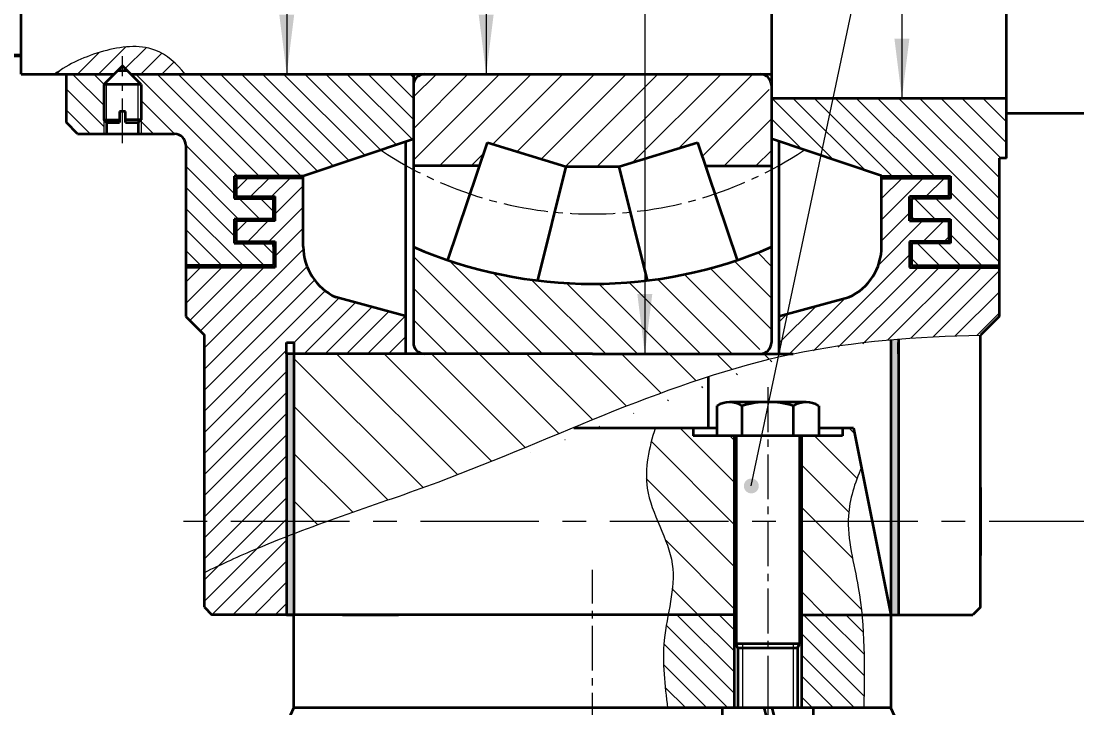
# Model space of a CAD drawing. Header units: millimetres. Extents: x -2378 to 2378, y -1682 to 1682.
# Drawn here: x -698.9 to -415.9, y 684.8 to 869.1 of the extents above; entities that cross this region are included whole.
import ezdxf

# ---------------------------------------------------------------- set-up
doc = ezdxf.new("R2010")
doc.units = ezdxf.units.MM
doc.linetypes.add('CENTER', pattern=[50.799999713897705, 31.75, -6.349999904632568, 6.349999904632568, -6.349999904632568])
doc.linetypes.add('点画线', pattern=[18, 12, -2, 2, -2])
doc.layers.get('0').update_dxf_attribs({"lineweight": 35})
for name, color, linetype, lineweight in [('中心线', 1, 'CENTER', 15), ('中心线层', 1, '点画线', 18), ('剖面线层', 4, 'Continuous', 18), ('尺寸线层', 3, 'Continuous', 18), ('粗实线', 7, 'Continuous', 50), ('粗实线层', 7, 'Continuous', 35), ('细实线', 7, 'Continuous', 18), ('细实线层', 7, 'Continuous', 18)]:
    doc.layers.add(name, color=color, linetype=linetype, lineweight=lineweight)
doc.styles.add('标准', font='', dxfattribs={"width": 0.667})
doc.styles.get('标准').set_extended_font_data('宋体')
doc.dimstyles.new('标准', dxfattribs={"dimscale": 4, "dimtxt": 3.5, "dimasz": 4, "dimexe": 2, "dimexo": 0, "dimtad": 1, "dimdsep": 46, "dimtxsty": '标准', "dimblk": '_CAXARROW', "dimcen": 0, "dimdle": 6, "dimazin": 2, "dimtfac": 0.7071067811865475, "dimtdec": 3, "dimtmove": 2, "dimatfit": 3, "dimfxl": 1, "dimfrac": 2, "dimtolj": 1, "dimarcsym": 1})
pattern_1 = [(45, (0, 0), (-2.82842712474619, 2.82842712474619), [])]
pattern_2 = [(135, (0, 0), (-2.82842712474619, -2.82842712474619), [])]

# ---------------------------------------------------------------- blocks, each defined once
blk = doc.blocks.new('*X16')
at = {"layer": '中心线层', "linetype": '点画线', "lineweight": 18}
blk.add_line((0, -3), (0, 7.1), dxfattribs=at)
at = {"layer": '粗实线层'}
for p, q in [((-12.2, 4.1), (12.2, 4.1)), ((-12.2, 0), (-12.2, 4.1)), ((-1.061158084920335, 0), (-2.159749773887938, 4.1)), ((0.9189898589722549, 0.5305790424601675), (-0.03743360404726803, 4.1)), ((12.2, 0), (12.2, 4.1)), ((-12.2, 0), (12.2, 0)), ((1.061158084920335, 0), (0.9189898589722549, 0.5305790424601675))]:
    blk.add_line(p, q, dxfattribs=at)
blk = doc.blocks.new('*X19')
at = {"layer": '尺寸线层', "linetype": 'Continuous'}
for points in [[(-1772.443633185112, 277.153458607589), (-1756.443633185112, 279.153458607589), (-1756.443633185112, 275.153458607589)], [(787.5565276816749, 277.153458607589), (771.5565276816751, 279.153458607589), (771.5565276816751, 275.153458607589)]]:
    blk.add_hatch(color=0, dxfattribs=at).paths.add_polyline_path(points, flags=0)
at = {"layer": '尺寸线层', "color": 0, "linetype": 'Continuous'}
for p, q in [((-1772.443633185112, 839.3404334212019), (-1772.443633185112, 269.153458607589)), ((787.5565276816748, 479.8404334212155), (787.5565276816749, 269.153458607589)), ((-1772.443633185112, 277.153458607589), (787.5565276816749, 277.153458607589))]:
    blk.add_line(p, q, dxfattribs=at)
at = {"layer": '尺寸线层', "color": 0, "insert": (-492.4435522517185, 286.653458607589), "char_height": 14, "width": 54.71337653631281, "attachment_point": 5, "line_spacing_factor": 1.150569886022795, "style": '标准'}
blk.add_mtext('\\T1.1;2560', dxfattribs=at)
blk = doc.blocks.new('_CAXARROW')
blk.add_hatch(color=0).paths.add_polyline_path([(0, 0), (-1, 0.125), (-1, -0.125)], flags=0)
blk = doc.blocks.new('*X55')
at = {"color": 0}
blk.add_line((-641.6138681176138, 929.4787540033556), (-641.6138681176138, 939.1655621183925), dxfattribs=at)
at = {"color": 0, "char_height": 14, "attachment_point": 1, "rotation": 90, "line_spacing_factor": 1.150569886022795, "style": '标准'}
for s, insert, width in [('\\T1.1;{\\H0.707107x;H7}', (-653.1632824509471, 929.4787540033554), 38.74723246014749), ('\\T1.1;{\\H0.707107x;k6}', (-640.1851696166827, 929.5156420769086), 38.74723246014749), ('\\T1.1;%%C130', (-648.6920804081166, 900.5153037240259), 154.6010335774659)]:
    blk.add_mtext(s, dxfattribs=dict(at, insert=insert, width=width))
blk = doc.blocks.new('*X54')
at = {"layer": '尺寸线层', "linetype": 'Continuous'}
for points in [[(-627.7303671585823, 984.84043342121), (-625.7303671585823, 968.84043342121), (-629.7303671585823, 968.84043342121)], [(-627.7303671585823, 854.8404334212082), (-625.7303671585823, 870.8404334212082), (-629.7303671585823, 870.8404334212082)]]:
    blk.add_hatch(color=0, dxfattribs=at).paths.add_polyline_path(points, flags=0)
at = {"layer": '尺寸线层', "color": 0, "linetype": 'Continuous'}
for p, q in [((-632.6017995684617, 984.84043342121), (-619.7303671585823, 984.84043342121)), ((-627.7303671585823, 984.84043342121), (-627.7303671585823, 854.8404334212082)), ((-629.3541779618755, 854.8404334212082), (-619.7303671585823, 854.8404334212082))]:
    blk.add_line(p, q, dxfattribs=at)
at = {"layer": '尺寸线层', "color": 0}
blk.add_blockref('*X55', (0, 0), dxfattribs=at)
blk = doc.blocks.new('*X56')
at = {"layer": '尺寸线层', "linetype": 'Continuous'}
for points in [[(-574.2778138798652, 984.84043342121), (-572.2778138798652, 968.84043342121), (-576.2778138798652, 968.84043342121)], [(-574.2778138798652, 854.8404334212082), (-572.2778138798652, 870.8404334212082), (-576.2778138798652, 870.8404334212082)]]:
    blk.add_hatch(color=0, dxfattribs=at).paths.add_polyline_path(points, flags=0)
at = {"layer": '尺寸线层', "color": 0, "linetype": 'Continuous'}
for p, q in [((-545.3219688914542, 984.84043342121), (-582.2778138798652, 984.84043342121)), ((-574.2778138798652, 984.84043342121), (-574.2778138798652, 854.8404334212082)), ((-548.9755431988638, 854.8404334212082), (-582.2778138798652, 854.8404334212082))]:
    blk.add_line(p, q, dxfattribs=at)
at = {"layer": '尺寸线层', "color": 0, "insert": (-583.9342384608708, 919.8404329212092), "char_height": 14, "width": 84.61584357541892, "attachment_point": 5, "rotation": 90, "line_spacing_factor": 1.150569886022795, "style": '标准'}
blk.add_mtext('\\T1.1;%%C130k6', dxfattribs=at)
blk = doc.blocks.new('*X57')
at = {"layer": '尺寸线层', "linetype": 'Continuous'}
for points in [[(-531.7542684686267, 1059.840433421208), (-529.7542684686267, 1043.840433421208), (-533.7542684686267, 1043.840433421208)], [(-531.7542684686238, 779.8404334212095), (-529.7542684686267, 795.8404334212095), (-533.7542684686267, 795.8404334212095)]]:
    blk.add_hatch(color=0, dxfattribs=at).paths.add_polyline_path(points, flags=0)
at = {"layer": '尺寸线层', "color": 0, "linetype": 'Continuous'}
for p, q in [((-523.939678977777, 1059.840433421208), (-539.7542684686267, 1059.840433421208)), ((-531.7542684686267, 1059.840433421208), (-531.7542684686238, 779.8404334212095)), ((-534.4944491991826, 779.8404334212095), (-523.7542684686238, 779.8404334212095))]:
    blk.add_line(p, q, dxfattribs=at)
at = {"layer": '尺寸线层', "color": 0, "insert": (-541.2933746138781, 919.8404329212086), "char_height": 14, "width": 84.40717318435759, "attachment_point": 5, "rotation": 90.00000000000061, "line_spacing_factor": 1.150569886022795, "style": '标准'}
blk.add_mtext('\\T1.1;%%C280H7', dxfattribs=at)
blk = doc.blocks.new('*X59')
at = {"color": 0}
blk.add_line((-476.7272984629035, 929.4787540033569), (-476.7272984629035, 939.1655621183938), dxfattribs=at)
at = {"color": 0, "char_height": 14, "attachment_point": 1, "rotation": 90, "line_spacing_factor": 1.150569886022795, "style": '标准'}
for s, insert, width in [('\\T1.1;{\\H0.707107x;H7}', (-488.2767127962368, 929.4787540033569), 38.74723246014749), ('\\T1.1;{\\H0.707107x;k6}', (-475.2985999619725, 929.51564207691), 38.74723246014749), ('\\T1.1;%%C143', (-483.8055107534063, 900.5153037240273), 154.6010335774659)]:
    blk.add_mtext(s, dxfattribs=dict(at, insert=insert, width=width))
blk = doc.blocks.new('*X58')
at = {"layer": '尺寸线层', "linetype": 'Continuous'}
for points in [[(-462.8437975038718, 991.346998025655), (-460.8437975038718, 975.346998025655), (-464.8437975038718, 975.346998025655)], [(-462.8437975038718, 848.333868816766), (-460.8437975038718, 864.333868816766), (-464.8437975038718, 864.333868816766)]]:
    blk.add_hatch(color=0, dxfattribs=at).paths.add_polyline_path(points, flags=0)
at = {"layer": '尺寸线层', "color": 0, "linetype": 'Continuous'}
for p, q in [((-476.2402366310403, 991.346998025655), (-454.8437975038718, 991.346998025655)), ((-462.8437975038718, 991.346998025655), (-462.8437975038718, 848.333868816766)), ((-472.5866623236307, 848.333868816766), (-454.8437975038718, 848.333868816766))]:
    blk.add_line(p, q, dxfattribs=at)
at = {"layer": '尺寸线层', "color": 0}
blk.add_blockref('*X59', (0, 0), dxfattribs=at)
blk = doc.blocks.new('*X68')
at = {"layer": '细实线层', "lineweight": 18}
h = blk.add_hatch(color=0, dxfattribs=at)
edge = h.paths.add_edge_path(flags=0)
edge.add_arc((0, 0), 2, 0, 360)
at = {"layer": '细实线层', "color": 0}
blk.add_line((0, 0), (154.2669922226651, 730.773553591338), dxfattribs=at)

msp = doc.modelspace()

# ---------------------------------------------------------------- hatches: boundary and pattern name
at = {"layer": '剖面线层'}
h = msp.add_hatch(dxfattribs=at)
h.set_pattern_fill('无图案', color=256, scale=4, angle=45, style=0, pattern_type=0)
h.set_pattern_definition(pattern_1)
edge = h.paths.add_edge_path(flags=0)
edge.add_spline(control_points=[(-689.9804748004717, 854.8404333369563), (-687.6323968633606, 856.5361407083774), (-685.0912994033224, 857.9410458726479), (-682.3872509721423, 859.0797300234817)], knot_values=[0, 0, 0, 0, 8.715228110176605, 8.715228110176605, 8.715228110176605, 8.715228110176605], weights=[1, 1, 1, 1], degree=3, periodic=0)
edge.add_spline(control_points=[(-682.3872509721423, 859.0797300234817), (-680.6096919407828, 859.8282662822412), (-674.3293035350107, 861.9812066032255), (-663.6295928999698, 863.3652708362997), (-657.162231984239, 857.6877664107824), (-654.9871408064064, 854.8404332585405)], knot_values=[3.369201133500357e-15, 3.369201133500357e-15, 3.369201133500357e-15, 3.369201133500357e-15, 5.837741746646922, 19.83970006567948, 30.34706593873692, 30.34706593873692, 30.34706593873692, 30.34706593873692], weights=[1, 1, 0.9999999999999998, 1, 1, 1], degree=3, periodic=0)
edge.add_line((-654.9871408064064, 854.8404333369563), (-669.5417525773319, 854.8404333369563))
edge.add_line((-669.5417525773319, 854.8404333427925), (-670.5417525773282, 855.840433342788))
edge.add_line((-670.5417525773282, 855.840433342788), (-671.79175257733, 857.0904333427889))
edge.add_line((-671.7917525773282, 857.090433342788), (-673.0417525773282, 855.8404333427889))
edge.add_line((-673.0417525773282, 855.8404333427889), (-674.0417525831599, 854.8404333369563))
edge.add_line((-674.0417525831599, 854.8404333369563), (-689.9804748004717, 854.8404333369563))
h = msp.add_hatch(dxfattribs=at)
h.set_pattern_fill('无图案', color=256, scale=4, angle=135, style=0, pattern_type=0)
h.set_pattern_definition(pattern_2)
edge = h.paths.add_edge_path(flags=0)
edge.add_line((-654.7917525773282, 835.8404334206317), (-654.791752577328, 832.0348023501494))
edge.add_line((-654.791752577328, 832.0348023501494), (-654.7917525773269, 803.4885088057681))
edge.add_line((-654.7917525773264, 803.4885088057681), (-631.2917525773264, 803.4885088057681))
edge.add_line((-631.2917525773264, 803.4885088057681), (-631.2917525773264, 809.4885088057681))
edge.add_line((-631.2917525773264, 809.4885088057681), (-641.7917525773264, 809.4885088057681))
edge.add_line((-641.7917525773264, 809.4885088057681), (-641.7917525773264, 815.9885088057682))
edge.add_line((-641.7917525773264, 815.9885088057682), (-631.2917525773264, 815.9885088057682))
edge.add_line((-631.2917525773264, 815.9885088057682), (-631.2917525773264, 821.4885088057682))
edge.add_line((-631.2917525773264, 821.4885088057682), (-641.7917525773264, 821.4885088057682))
edge.add_line((-641.7917525773264, 821.4885088057682), (-641.7917525773264, 827.4885088057682))
edge.add_line((-641.7917525773264, 827.4885088057682), (-623.2917525773264, 827.4885088057682))
edge.add_line((-623.2917525773263, 827.4885088057683), (-623.2917525773263, 827.5311621048296))
edge.add_line((-623.2917525773263, 827.5311621048296), (-595.7917525773247, 836.8531960031353))
edge.add_line((-595.7917525773247, 836.8531960031353), (-593.7917525773264, 837.5311621048296))
edge.add_line((-593.7917525773264, 837.5311621048296), (-593.7917525773264, 851.8404334212274))
edge.add_arc((-590.7917525829928, 851.8404334255804), 2.999999995630105, 89.99999980857532, 180.0000000000022)
edge.add_line((-590.7917515778485, 854.8404334212102), (-654.987140871704, 854.8404334212102))
edge.add_line((-654.987140871704, 854.8404334212102), (-669.5417525773282, 854.84043342121))
edge.add_line((-669.5417525773282, 854.84043342121), (-667.5417525773282, 852.84043342121))
edge.add_line((-667.5417525773282, 852.84043342121), (-666.7917525773282, 852.09043342121))
edge.add_line((-666.7917525773282, 852.09043342121), (-666.7917525773282, 842.59043342121))
edge.add_line((-666.7917525773282, 842.59043342121), (-666.7917525773282, 838.84043342121))
edge.add_line((-666.7917525773283, 838.8404334212104), (-657.79175257719, 838.84043342121))
edge.add_arc((-657.791752578174, 835.8404334206317), 3.00000000084583, 359.9999999999978, 449.9999999812143)
h.paths.add_polyline_path([(-686.7917525773264, 854.84043342121), (-686.7917525773264, 846.9197347136703), (-686.7917525773264, 841.840433421211), (-683.7917525773264, 838.840433421211), (-676.7917525773282, 838.84043342121), (-676.7917525773282, 842.590433421211), (-676.7917525773282, 852.09043342121), (-676.0417525773282, 852.84043342121), (-674.0417525773282, 854.840433421211)], flags=0)
h = msp.add_hatch(dxfattribs=at)
h.set_pattern_fill('无图案', color=256, scale=6, angle=45, style=0, pattern_type=0)
h.set_pattern_definition([(45, (0, 0), (-4.242640687119285, 4.242640687119286), [])])
edge = h.paths.add_edge_path(flags=0)
edge.add_line((-593.7917525773264, 830.2271359175238), (-593.7917525773264, 847.6404334212102))
edge.add_line((-593.7917525773264, 847.6404334212102), (-593.7917525773264, 847.8404334638844))
edge.add_arc((-586.7917525773265, 847.8404334212102), 6.999999999999886, 89.99999999999909, 180.0000000000018, ccw=False)
edge.add_line((-586.7917525773264, 854.84043342121), (-504.7917525773264, 854.840433421211))
edge.add_arc((-504.7917525773265, 847.840433421211), 7, -1.0231815394945443e-12, 89.99999999999949, ccw=False)
edge.add_line((-497.7917525773264, 847.840433421211), (-497.7917525773264, 830.2271359175238))
edge.add_line((-497.7917525773264, 830.2271359175238), (-515.5351193383121, 830.2271359175238))
edge.add_line((-515.5351193383121, 830.2271359175238), (-517.6677454696965, 836.5434916887089))
edge.add_line((-517.6677454696965, 836.5434916887089), (-538.6428524801831, 830.0506093097329))
edge.add_line((-538.6428524801831, 830.0506093097329), (-552.9406526744679, 830.0506093097329))
edge.add_line((-552.9406526744679, 830.0506093097329), (-573.9157596849545, 836.5434916887089))
edge.add_line((-573.9157596849545, 836.5434916887089), (-576.0483858163389, 830.2271359175238))
edge.add_line((-576.0483858163389, 830.2271359175238), (-593.7917525773264, 830.2271359175238))
h = msp.add_hatch(dxfattribs=at)
h.set_pattern_fill('无图案', color=256, scale=4, angle=135, style=0, pattern_type=0)
h.set_pattern_definition(pattern_2)
h.paths.add_polyline_path([(-495.7917525773266, 836.8531960031355), (-495.0112367296287, 836.5886143598481), (-468.2917525773245, 827.5311621048298), (-468.2917525773299, 827.4885088057684), (-449.7917525773299, 827.4885088057684), (-449.7917525773299, 821.4885088057684), (-460.2917525773299, 821.4885088057684), (-460.2917525773299, 815.9885088057684), (-449.7917525773299, 815.9885088057684), (-449.7917525773299, 809.4885088057683), (-460.2917525773299, 809.4885088057683), (-460.2917525773298, 803.4885088057683), (-436.7917525773245, 803.4885088057686), (-436.7917525773245, 832.3341511189868), (-434.7917525773245, 832.3341511189868), (-434.7917525773245, 844.3338688167654), (-434.7917525773245, 848.3338688167654), (-497.7917525773263, 848.3338688167653), (-497.7917525773245, 837.5311621048297)], flags=0)
h = msp.add_hatch(dxfattribs=at)
h.set_pattern_fill('无图案', color=256, scale=4, angle=45, style=0, pattern_type=0)
h.set_pattern_definition(pattern_1)
edge = h.paths.add_edge_path(flags=0)
edge.add_line((-649.7917525773264, 734.8404334212119), (-649.7917525773264, 772.9078828859091))
edge.add_line((-649.7917525773264, 772.9078828859091), (-649.7917525773264, 784.8404334212019))
edge.add_line((-649.7917525773264, 784.8404334212019), (-654.7917525773264, 789.8404334212019))
edge.add_line((-654.7917525773264, 789.8404334212019), (-654.7917525773264, 802.9885088057681))
edge.add_line((-654.7917525773264, 802.9885088057681), (-630.7917525773264, 802.9885088057681))
edge.add_line((-630.7917525773264, 802.9885088057681), (-630.7917525773264, 809.9885088057681))
edge.add_line((-630.7917525773264, 809.9885088057681), (-641.2917525773265, 809.9885088057681))
edge.add_line((-641.2917525773264, 809.9885088057681), (-641.2917525773264, 815.4885088057681))
edge.add_line((-641.2917525773264, 815.4885088057681), (-630.7917525773264, 815.4885088057681))
edge.add_line((-630.7917525773264, 815.4885088057681), (-630.7917525773264, 821.9885088057682))
edge.add_line((-630.7917525773264, 821.9885088057682), (-641.2917525773264, 821.9885088057682))
edge.add_line((-641.2917525773264, 821.9885088057682), (-641.2917525773264, 826.9885088057682))
edge.add_line((-641.2917525773264, 826.9885088057682), (-623.2917525773264, 826.9885088057682))
edge.add_line((-623.2917525773264, 826.9885088057681), (-623.2917525773264, 808.6431487947693))
edge.add_arc((-608.2917525779028, 808.6431487947693), 14.99999999942418, 180, 245.350818626735)
edge.add_line((-614.547669168729, 795.0099720706448), (-595.7917525773246, 789.9436031994082))
edge.add_line((-595.7917525773246, 789.9436031994082), (-595.7917525773246, 779.8404334212046))
edge.add_line((-595.7917525773246, 779.8404334212086), (-625.79175257733, 779.8404334212082))
edge.add_line((-625.79175257733, 779.8404334212082), (-625.79175257733, 782.8404334212082))
edge.add_line((-625.79175257733, 782.8404334212082), (-627.79175257733, 782.8404334212082))
edge.add_line((-627.79175257733, 782.8404334212082), (-627.79175257733, 779.8404334212082))
edge.add_line((-627.7917525773264, 779.8404334212091), (-627.7917525773253, 734.8404334212119))
edge.add_line((-627.7917525773254, 734.8404334212119), (-649.7917525773264, 734.8404334212119))
h = msp.add_hatch(dxfattribs=at)
h.set_pattern_fill('无图案', color=256, scale=4, angle=45, style=0, pattern_type=0)
h.set_pattern_definition(pattern_1)
edge = h.paths.add_edge_path(flags=0)
edge.add_arc((-483.291752627981, 808.6431489049367), 15.00000012091349, 294.6491813756362, 295.3586414513893)
edge.add_arc((-483.2917525767381, 808.6431487947691), 14.99999999941307, 295.3586414547411, 360.0000000000278)
edge.add_line((-468.2917525773246, 808.6431487947766), (-468.2917525773246, 826.9885088057684))
edge.add_line((-468.2917525773299, 826.9885088057684), (-450.2917525773299, 826.9885088057684))
edge.add_line((-450.2917525773299, 826.9885088057684), (-450.2917525773299, 821.9885088057684))
edge.add_line((-450.2917525773299, 821.9885088057684), (-460.7917525773299, 821.9885088057684))
edge.add_line((-460.7917525773299, 821.9885088057684), (-460.7917525773299, 815.4885088057683))
edge.add_line((-460.7917525773299, 815.4885088057683), (-450.2917525773299, 815.4885088057683))
edge.add_line((-450.2917525773299, 815.4885088057683), (-450.2917525773299, 809.9885088057683))
edge.add_line((-450.2917525773298, 809.9885088057683), (-460.7917525773299, 809.9885088057683))
edge.add_line((-460.7917525773299, 809.9885088057683), (-460.7917525773298, 802.9885088057683))
edge.add_line((-460.7917525773298, 802.9885088057683), (-436.7917525773298, 802.9885088057686))
edge.add_line((-436.7917525773246, 802.9885088057686), (-436.7917525773246, 789.84043342121))
edge.add_line((-436.7917525773246, 789.84043342121), (-441.7917525773246, 784.84043342121))
edge.add_line((-441.7917525773246, 784.84043342121), (-441.7917525773246, 784.8040974250162))
edge.add_spline(control_points=[(-441.7917525773664, 784.8040974250162), (-449.1130425233032, 784.6745513684116), (-456.4671889341777, 784.3674487576471), (-463.7917525771247, 783.7788865618363)], knot_values=[0, 0, 0, 0, 22.02746597419791, 22.02746597419791, 22.02746597419791, 22.02746597419791], weights=[1, 1, 1, 1], degree=3, periodic=0)
edge.add_spline(control_points=[(-463.7917525771247, 783.7788865618363), (-464.4586802187799, 783.7252958748884), (-465.1253625970443, 783.6693716763382), (-465.791752576383, 783.6110355295248)], knot_values=[0, 0, 0, 0, 2.007035390420242, 2.007035390420242, 2.007035390420242, 2.007035390420242], weights=[1, 1, 1, 1], degree=3, periodic=0)
edge.add_line((-465.791752576383, 783.6110355295248), (-492.0120248881595, 779.8404334212032))
edge.add_line((-492.0120248881612, 779.840433421211), (-495.7917525773263, 779.8404334212108))
edge.add_line((-495.7917525773264, 779.84043342121), (-495.7917525773264, 789.9436031994156))
edge.add_line((-495.7917525773264, 789.9436031994155), (-477.0358359859219, 795.0099720706521))
h = msp.add_hatch(dxfattribs=at)
h.set_pattern_fill('无图案', color=256, scale=6, angle=-45, style=0, pattern_type=0)
h.set_pattern_definition([(-45, (0, 0), (4.242640687119285, 4.242640687119286), [])])
edge = h.paths.add_edge_path(flags=0)
edge.add_arc((-586.7917525773263, 786.8404334212103), 7.000000000000114, 180, 269.9999999999981, ccw=False)
edge.add_line((-593.7917525773264, 786.84043342121), (-593.7917525773264, 808.4960914006115))
edge.add_arc((-545.7917525773416, 919.8404334211688), 121.2499999999555, 246.6793628477902, 251.3434902782338)
edge.add_arc((-545.7917525773263, 919.840433421211), 121.2500000000003, 251.3434902782329, 263.0038088543375)
edge.add_arc((-545.7917525773262, 919.8404334212051), 121.2499999999948, 263.0038088543371, 276.9961911456633)
edge.add_arc((-545.7917525773245, 919.8404334211999), 121.2499999999896, 276.9961911456626, 288.6565097217684)
edge.add_arc((-545.7917525773422, 919.8404334212478), 121.2500000000408, 288.6565097217687, 293.3206371522089)
edge.add_line((-497.7917525773264, 808.4960914006124), (-497.7917525773264, 786.840433421211))
edge.add_arc((-504.7917525773263, 786.8404334212107), 6.999999999999943, -90.00000000000051, 9.094947017729282e-13, ccw=False)
edge.add_line((-504.7917525773264, 779.840433421211), (-586.7917525773264, 779.84043342121))
h = msp.add_hatch(dxfattribs=at)
h.set_pattern_fill('无图案', color=256, scale=9, angle=135, style=0, pattern_type=0)
h.set_pattern_definition([(135, (0, 0), (-6.363961030678928, -6.363961030678928), [])])
edge = h.paths.add_edge_path(flags=0)
edge.add_line((-625.7917525773264, 734.8404334212119), (-625.7917525773264, 759.1585638012621))
edge.add_line((-625.7917525773264, 759.1585638012621), (-625.7917525773264, 779.8404334212082))
edge.add_line((-625.79175257733, 779.8404334212082), (-595.7917525773246, 779.8404334212082))
edge.add_line((-595.7917525773246, 779.8404334212082), (-590.7918334758106, 779.8404334212082))
edge.add_line((-590.7918334758106, 779.8404334212082), (-545.7917525773246, 779.8404334212091))
edge.add_line((-545.7917525773246, 779.8404334212091), (-500.7916974976961, 779.84043342121))
edge.add_line((-500.7916974976961, 779.84043342121), (-495.7917525773264, 779.840433421211))
edge.add_line((-495.7917525773264, 779.840433421211), (-492.0120248881612, 779.840433421211))
edge.add_spline(control_points=[(-492.0120248881594, 779.8404334212037), (-524.9108213041727, 772.9606487911378), (-565.0371232027064, 752.3276439552756), (-607.1399939274434, 738.4136638070167), (-617.0769070491224, 734.84043335157)], knot_values=[0, 2.777672323543797e-11, 2.777672323543797e-11, 2.777672323543797e-11, 101.3088609432434, 133.0531628200571, 133.0531628200571, 133.0531628200571, 133.0531628200571], weights=[1, 1, 0.9999999999999998, 1, 1], degree=3, periodic=0)
edge.add_line((-617.0769070491206, 734.8404334212119), (-625.7917525773264, 734.8404334212119))
edge = h.paths.add_edge_path(flags=0)
edge.add_line((-625.7917525773264, 731.6130047422794), (-625.7917525773264, 733.6163956615337))
edge.add_line((-625.7917525773264, 733.6163956615337), (-625.7917525773264, 734.8404334212119))
edge.add_line((-625.7917525773264, 734.8404334212119), (-617.0769074404016, 734.8404334212119))
edge.add_spline(control_points=[(-617.0769074404016, 734.8404332108676), (-619.993027881821, 733.7918208029878), (-622.8998351255359, 732.7213696252184), (-625.7917525773228, 731.6130047422794)], knot_values=[0, 0, 0, 0, 9.293435808404265, 9.293435808404265, 9.293435808404265, 9.293435808404265], weights=[1, 1, 1, 1], degree=3, periodic=0)
h = msp.add_hatch(dxfattribs=at)
h.set_pattern_fill('无图案', color=256, scale=8, angle=135, style=0, pattern_type=0)
h.set_pattern_definition([(135, (0, 0), (-5.656854249492381, -5.65685424949238), [])])
edge = h.paths.add_edge_path(flags=0)
edge.add_spline(control_points=[(-528.1720430459609, 734.8404334212801), (-529.2476085212274, 737.3764561403186), (-530.2794175537656, 739.9291873893089), (-530.8660652993894, 742.548200344113)], knot_values=[0, 0, 0, 0, 8.176514466078126, 8.176514466078126, 8.176514466078126, 8.176514466078126], weights=[1, 1, 1, 1], degree=3, periodic=0)
edge.add_spline(control_points=[(-530.8660652993894, 742.548200344113), (-530.9585822858171, 742.9612304593757), (-532.0712270232561, 748.6262443798751), (-530.823786807121, 754.6351984341518), (-528.9793965294994, 759.8404333743956)], knot_values=[0, 0, 0, 0, 1.290407278323368, 17.62853304444178, 17.62853304444178, 17.62853304444178, 17.62853304444178], weights=[1, 1, 1, 1, 1], degree=3, periodic=0)
edge.add_line((-528.9793965295048, 759.8404334212119), (-518.7917525774283, 759.8404334212119))
edge.add_line((-518.7917525774283, 759.8404334212119), (-518.7917525774283, 757.8404334212119))
edge.add_line((-518.7917525774283, 757.8404334212119), (-512.4576334491467, 757.8404334212119))
edge.add_line((-512.4576334491467, 757.8404334212119), (-507.7917525774283, 757.8404334212119))
edge.add_line((-507.7917525774283, 757.8404334212119), (-507.7917525774283, 734.8404334212119))
edge.add_line((-507.7917525774283, 734.8404334212119), (-528.1720430459609, 734.8404334212119))
edge = h.paths.add_edge_path(flags=0)
edge.add_spline(control_points=[(-525.7620180212525, 709.840433421211), (-524.9990140005666, 714.1445746017753), (-524.0071558608997, 718.4259354275455), (-524.3148274476243, 722.5702588503191)], knot_values=[1.426493718843096e-15, 1.426493718843096e-15, 1.426493718843096e-15, 1.426493718843096e-15, 12.84871316125624, 12.84871316125624, 12.84871316125624, 12.84871316125624], weights=[1, 1, 1, 1], degree=3, periodic=0)
edge.add_spline(control_points=[(-524.3148274476243, 722.5702588503191), (-524.3357781119612, 722.8524634239056), (-524.7355227510525, 727.024848782019), (-526.5643720738299, 731.049785428364), (-528.1720430459463, 734.8404334212391)], knot_values=[0, 0, 0, 0, 0.8722158590007615, 12.92478460434576, 12.92478460434576, 12.92478460434576, 12.92478460434576], weights=[1, 1, 0.9999999999999999, 0.9999999999999998, 0.9999999999999998], degree=3, periodic=0)
edge.add_line((-528.1720430459445, 734.8404334212119), (-507.7917525774265, 734.8404334212119))
edge.add_line((-507.7917525774283, 734.8404334212119), (-507.7917525774265, 709.8404334212119))
edge.add_line((-507.7917525774265, 709.8404334212119), (-525.7620180212543, 709.8404334212119))
edge = h.paths.add_edge_path(flags=0)
edge.add_line((-489.7917525774265, 709.8404334212119), (-489.7917525774283, 728.1640824668748))
edge.add_line((-489.7917525774283, 728.1640824668748), (-489.7917525774283, 734.8404334212119))
edge.add_line((-489.7917525774283, 734.8404334212119), (-477.2154964342299, 734.8404334212119))
edge.add_spline(control_points=[(-477.215496434228, 734.8404334212119), (-477.2435568306009, 728.9608648592211), (-474.8515076409913, 720.657028004196), (-473.8023738843967, 712.2917109165692), (-473.5806185293823, 709.8404334212119)], knot_values=[0, 0, 0, 0, 17.89487612513592, 25.29664730281023, 25.29664730281023, 25.29664730281023, 25.29664730281023], weights=[1, 1, 1, 1, 1], degree=3, periodic=0)
edge.add_line((-473.5806185293823, 709.8404334212119), (-489.7917525774265, 709.8404334212119))
edge = h.paths.add_edge_path(flags=0)
edge.add_line((-489.7917525774283, 734.8404334212119), (-489.7917525774283, 745.105376839042))
edge.add_line((-489.7917525774283, 745.105376839042), (-489.7917525774283, 757.8404334212119))
edge.add_line((-489.7917525774283, 757.8404334212119), (-485.1258717057099, 757.8404334212119))
edge.add_line((-485.1258717057099, 757.8404334212119), (-478.7917525774301, 757.8404334212119))
edge.add_line((-478.7917525774283, 757.8404334212119), (-478.7917525774283, 759.8404334212119))
edge.add_line((-478.7917525774283, 759.8404334212119), (-475.7917525773264, 759.8404334212119))
edge.add_line((-475.7917525773264, 759.8404334212119), (-473.6888094364949, 749.325717717059))
edge.add_spline(control_points=[(-473.6888092416903, 749.3257181551553), (-475.5661263342336, 745.2037793179161), (-477.0654006600016, 740.2724521005739), (-477.2130782605327, 735.3471197080353), (-477.2154964342299, 734.8404334212119)], knot_values=[0, 0, 0, 0, 13.47550988865231, 15.02088399396598, 15.02088399396598, 15.02088399396598, 15.02088399396598], weights=[1, 1, 1, 1, 1], degree=3, periodic=0)
edge.add_line((-477.2154964342299, 734.8404334212119), (-489.7917525774301, 734.8404334212119))
h = msp.add_hatch(dxfattribs=at)
h.set_pattern_fill('无图案', color=256, scale=4, angle=45, style=0, pattern_type=0)
h.set_pattern_definition(pattern_1)
edge = h.paths.add_edge_path(flags=0)
edge.add_line((-649.7917525773264, 721.1797665705499), (-649.7917525773264, 731.872830711021))
edge.add_line((-649.7917525773264, 731.872830711021), (-649.7917525773264, 734.840433421212))
edge.add_line((-649.7917525773264, 734.8404334212119), (-627.7917525773252, 734.8404334212119))
edge.add_line((-627.7917525773253, 734.8404334212119), (-627.7917525773252, 730.8392834684602))
edge.add_spline(control_points=[(-627.7917525773244, 730.8392834684602), (-630.4269436036502, 729.8100319395286), (-637.8432016341159, 726.8002238277404), (-645.1174215369847, 723.4144161982022), (-649.7917525773319, 721.1797665705499)], knot_values=[0, 0, 0, 0, 8.495953369923507, 24.0334044197975, 24.0334044197975, 24.0334044197975, 24.0334044197975], weights=[1, 1, 1, 1, 1], degree=3, periodic=0)
edge = h.paths.add_edge_path(flags=0)
edge.add_line((-649.7917525773264, 711.8404334212019), (-649.7917525773264, 720.867001933145))
edge.add_line((-649.7917525773264, 720.867001933145), (-649.7917525773264, 721.1797665705499))
edge.add_spline(control_points=[(-649.7917525773319, 721.1797665705499), (-645.1174215369847, 723.4144161982022), (-637.8432016308295, 726.8002238292703), (-630.4269435969492, 729.8100319422484), (-627.7917525672208, 730.8392834724065)], knot_values=[0, 0, 0, 0, 15.53745104986716, 24.03340443064495, 24.03340443064495, 24.03340443064495, 24.03340443064495], weights=[1, 1, 1, 1, 1], degree=3, periodic=0)
edge.add_line((-627.7917525773252, 730.8392834724065), (-627.7917525773246, 709.840433421211))
edge.add_line((-627.7917525773246, 709.8404334212111), (-647.7917525773246, 709.840433421211))
edge.add_line((-647.7917525773246, 709.840433421211), (-649.7917525773264, 711.8404334212019))
at = {"layer": '粗实线层'}
for points in [[(-654.7917525773264, 803.4885088057681), (-654.7917525773264, 803.2333010612069), (-654.7917525773264, 802.9885088057681), (-630.7917525773264, 802.9885088057681), (-630.7917525773264, 809.9885088057681), (-641.2917525773264, 809.9885088057681), (-641.2917525773264, 815.4885088057681), (-630.7917525773264, 815.4885088057681), (-630.7917525773264, 821.9885088057682), (-641.2917525773264, 821.9885088057682), (-641.2917525773264, 826.9885088057682), (-623.2917525773264, 826.9885088057683), (-623.2917525773264, 827.4885088057682), (-641.7917525773264, 827.4885088057682), (-641.7917525773264, 821.4885088057682), (-631.2917525773264, 821.4885088057682), (-631.2917525773264, 815.9885088057682), (-641.7917525773264, 815.9885088057682), (-641.7917525773264, 809.4885088057681), (-631.2917525773264, 809.4885088057681), (-631.2917525773264, 803.4885088057681)], [(-436.7917525773298, 803.4885088057686), (-436.7917525773298, 803.2333010612074), (-436.7917525773298, 802.9885088057686), (-460.7917525773298, 802.9885088057683), (-460.7917525773299, 809.9885088057683), (-450.2917525773299, 809.9885088057683), (-450.2917525773299, 815.4885088057683), (-460.7917525773299, 815.4885088057683), (-460.7917525773299, 821.9885088057684), (-450.2917525773299, 821.9885088057684), (-450.2917525773299, 826.9885088057684), (-468.2917525773299, 826.9885088057686), (-468.2917525773299, 827.4885088057684), (-449.7917525773299, 827.4885088057684), (-449.7917525773299, 821.4885088057684), (-460.2917525773299, 821.4885088057684), (-460.2917525773299, 815.9885088057684), (-449.7917525773299, 815.9885088057684), (-449.7917525773299, 809.4885088057683), (-460.2917525773299, 809.4885088057683), (-460.2917525773298, 803.4885088057683)]]:
    msp.add_hatch(color=256, dxfattribs=at).paths.add_polyline_path(points, flags=0)
h = msp.add_hatch(color=256, dxfattribs=at)
edge = h.paths.add_edge_path(flags=0)
edge.add_line((-465.7917525771973, 734.8404334212119), (-465.7917525770608, 761.4442208338796))
edge.add_line((-465.7917525770608, 761.4442208338796), (-465.7917525769462, 783.6663062434063))
edge.add_spline(control_points=[(-465.7917525769444, 783.6663062434063), (-465.1254105648786, 783.7245674382057), (-464.4587284514691, 783.7803052142235), (-463.7917525771263, 783.8335955100583)], knot_values=[0, 0, 0, 0, 2.006988912955705, 2.006988912955705, 2.006988912955705, 2.006988912955705], weights=[1, 1, 1, 1], degree=3, periodic=0)
edge.add_line((-463.7917525771263, 783.8335955100583), (-463.7917525772591, 734.8404334212119))
edge.add_line((-463.7917525772591, 734.8404334212119), (-465.7917525771973, 734.8404334212119))
h.paths.add_polyline_path([(-465.7917525773246, 709.8404334212119), (-465.7917525772264, 729.2131419182779), (-465.7917525771973, 734.8404334212119), (-463.7917525772591, 734.8404334212119), (-463.7917525773246, 709.8404334212119)], flags=0)
h = msp.add_hatch(color=256, dxfattribs=at)
h.paths.add_polyline_path([(-627.7917525773253, 734.8404334212119), (-627.7917525773256, 750.4564432375988), (-627.7917525773264, 779.8404334212091), (-625.7917525773264, 779.8404334212082), (-625.7917525773253, 734.8404334212119)], flags=0)
edge = h.paths.add_edge_path(flags=0)
edge.add_line((-627.7917525773252, 730.8392834684607), (-627.7917525773252, 732.848453662794))
edge.add_line((-627.7917525773252, 732.848453662794), (-627.7917525773252, 734.8404334212117))
edge.add_line((-627.7917525773253, 734.8404334212119), (-625.7917525773253, 734.8404334212119))
edge.add_line((-625.7917525773253, 734.8404334212119), (-625.7917525773252, 731.6130047422804))
edge.add_spline(control_points=[(-625.7917525773191, 731.6130047422804), (-626.4592353265073, 731.357183318778), (-627.125924849703, 731.0993421130947), (-627.7917525773235, 730.8392834684605)], knot_values=[0, 0, 0, 0, 2.14444867778159, 2.14444867778159, 2.14444867778159, 2.14444867778159], weights=[1, 1, 1, 1], degree=3, periodic=0)
edge = h.paths.add_edge_path(flags=0)
edge.add_line((-627.7917525773246, 709.840433421211), (-627.791752577325, 728.7855854800686))
edge.add_line((-627.791752577325, 728.7855854800686), (-627.791752577325, 730.8392834688428))
edge.add_spline(control_points=[(-627.7917525763456, 730.8392834688427), (-627.1259248472845, 731.0993421140371), (-626.4592353226445, 731.3571833202708), (-625.7917525720088, 731.6130047443156)], knot_values=[0, 0, 0, 0, 2.144448682418978, 2.144448682418978, 2.144448682418978, 2.144448682418978], weights=[1, 1, 1, 1], degree=3, periodic=0)
edge.add_line((-625.7917525773252, 731.6130047443157), (-625.7917525773246, 709.840433421211))
edge.add_line((-625.7917525773246, 709.8404334212111), (-627.7917525773246, 709.8404334212111))

# ---------------------------------------------------------------- linework, layer by layer
at = {"layer": '中心线'}
msp.add_line((-407.7508238461669, 734.8404334212119), (-660.3453131182796, 734.8404334212119), dxfattribs=at)
at = {"layer": '中心线层', "linetype": '点画线', "lineweight": 18}
msp.add_line((-671.7917525773282, 836.3404334212046), (-671.7917525773282, 859.7193460469598), dxfattribs=at)
at = {"layer": '中心线层'}
msp.add_line((-545.791752577325, 604.8404334212117), (-545.7917525773264, 721.8944759267188), dxfattribs=at)
msp.add_arc((-545.7917525773264, 919.84043342121), 102.5, 236.4917665814448, 303.5082334185557, dxfattribs=at)
at = {"layer": '粗实线'}
msp.add_line((-698.9295404367876, 859.8404334212091), (-851.2737911904915, 859.8404334212082), dxfattribs=at)
at = {"layer": '粗实线层'}
for p, q in [((-434.7917525773246, 832.3341511189874), (-434.7917525773246, 991.3338688167651)), ((-497.7917525773264, 988.3469980256532), (-497.7917525773264, 782.840433426164)), ((-698.929540438432, 854.8404334212082), (-698.929540438432, 984.8404334212091)), ((-698.929540438432, 854.8404334212082), (-674.0417525773246, 854.8404334212082)), ((-686.7917525773264, 841.8404334212046), (-686.7917525773264, 854.8404334212046)), ((-676.7917525773282, 852.0904334212046), (-671.7917525773282, 857.0904334212046)), ((-673.0417525773282, 855.8404334212046), (-670.5417525773282, 855.8404334212046)), ((-669.5417525773319, 854.8404334212082), (-671.79175257733, 857.0904334212055)), ((-669.5417525773337, 854.8404334212082), (-497.7917525773264, 854.8404334212082)), ((-666.7917525773282, 852.0904334212046), (-669.5417525773319, 854.8404334212082)), ((-593.7917525773264, 854.8404334212082), (-593.7917525773264, 782.8404334193028)), ((-497.7917525773264, 856.840433421211), (-497.7917525773264, 782.840433426164)), ((-666.7917525773282, 852.0904334212046), (-676.7917525773282, 852.0904334212046)), ((-676.7917525773282, 852.0904334212046), (-676.7917525773282, 842.5904334212046)), ((-666.7917525773282, 852.0904334212046), (-666.7917525773282, 842.5904334212046)), ((-434.7917525773246, 848.333868816766), (-497.7917525773264, 848.333868816766)), ((-497.7917525773264, 848.333868816766), (-497.7917525773264, 837.5311621048304)), ((-670.991752577329, 844.8404334212046), (-672.5917525773275, 844.8404334212046)), ((-672.5917525773275, 844.8404334212046), (-672.5917525773275, 841.8404334212046)), ((-670.991752577329, 841.8404334212046), (-670.991752577329, 844.8404334212046)), ((-380.7917525773246, 844.333868816766), (-434.7917525773246, 844.333868816766)), ((-683.7917525773264, 838.8404334212046), (-686.7917525773264, 841.8404334212046)), ((-676.0417525773282, 841.8404334212046), (-676.7917525773282, 842.5904334212046)), ((-676.7917525773282, 842.5904334212046), (-672.5917525773275, 842.5904334212046)), ((-676.0417525773282, 841.8404334212046), (-672.5917525773275, 841.8404334212046)), ((-676.0417525773282, 841.8404334212046), (-676.0417525773282, 838.8404334212046)), ((-666.7917525773282, 842.5904334212046), (-670.991752577329, 842.5904334212046)), ((-670.991752577329, 841.8404334212046), (-667.5417525773282, 841.8404334212046)), ((-667.5417525773282, 841.8404334212046), (-666.7917525773282, 842.5904334212046)), ((-667.5417525773282, 841.8404334212046), (-667.5417525773282, 838.8404334212046)), ((-683.7917525773264, 838.8404334212046), (-657.79175257719, 838.8404334212046)), ((-654.7917525773264, 835.8404334206261), (-654.7917525773264, 789.8404334212019)), ((-623.2917525773264, 827.5311621048231), (-593.7917525773264, 837.5311621048231)), ((-595.7917525773246, 779.8404334212046), (-595.7917525773246, 836.8531960031296)), ((-584.5788903418761, 804.9617128327836), (-573.9157596849545, 836.5434916887089)), ((-573.9157596849545, 836.5434916887089), (-552.9406526744679, 830.0506093097329)), ((-538.6428524801831, 830.0506093097329), (-517.6677454696965, 836.5434916887089)), ((-517.6677454696965, 836.5434916887089), (-507.0046148127749, 804.9617128327845)), ((-468.2917525773246, 827.5311621048304), (-497.7917525773246, 837.5311621048304)), ((-495.7917525773264, 836.853196003136), (-495.7917525773264, 779.84043342121)), ((-436.7917525773246, 832.3341511189874), (-436.7917525773246, 789.84043342121)), ((-434.7917525773246, 832.3341511189874), (-436.7917525773246, 832.3341511189874)), ((-576.0483858163389, 830.2271359175238), (-593.7917525773264, 830.2271359175238)), ((-552.9406526744679, 830.0506093097329), (-560.5604101709432, 799.4932304920085)), ((-552.9406526744679, 830.0506093097329), (-538.6428524801831, 830.0506093097329)), ((-531.0230949837078, 799.4932304920085), (-538.6428524801831, 830.0506093097329)), ((-515.5351193383121, 830.2271359175238), (-497.7917525773264, 830.2271359175238)), ((-623.2917525773264, 827.4885088057682), (-641.7917525773264, 827.4885088057682)), ((-641.7917525773264, 827.4885088057682), (-641.7917525773264, 822.4885088057682)), ((-641.7917525773264, 827.4885088057682), (-641.7917525773264, 821.4885088057682)), ((-641.2917525773264, 826.9885088057682), (-641.2917525773264, 821.9885088057682)), ((-623.2917525773264, 826.9885088057682), (-641.2917525773264, 826.9885088057682)), ((-623.2917525773264, 808.6431487947693), (-623.2917525773264, 827.5311621048231)), ((-468.2917525773246, 808.6431487947766), (-468.2917525773246, 827.5311621048304)), ((-468.2917525773299, 827.4885088057684), (-449.7917525773299, 827.4885088057684)), ((-468.2917525773299, 826.9885088057684), (-450.2917525773299, 826.9885088057684)), ((-450.2917525773299, 826.9885088057684), (-450.2917525773299, 821.9885088057684)), ((-449.7917525773299, 827.4885088057684), (-449.7917525773299, 822.4885088057684)), ((-449.7917525773299, 827.4885088057684), (-449.7917525773299, 821.4885088057684)), ((-641.7917525773264, 822.4885088057682), (-641.7917525773264, 821.4885088057682)), ((-641.7917525773264, 821.4885088057682), (-631.2917525773264, 821.4885088057682)), ((-641.2917525773264, 821.9885088057682), (-630.7917525773264, 821.9885088057682)), ((-631.2917525773264, 821.4885088057682), (-631.2917525773264, 815.9885088057682)), ((-631.2917525773264, 815.9885088057682), (-631.2917525773264, 821.4885088057682)), ((-630.7917525773264, 815.4885088057681), (-630.7917525773264, 821.9885088057682)), ((-460.7917525773299, 815.4885088057683), (-460.7917525773299, 821.9885088057684)), ((-450.2917525773299, 821.9885088057684), (-460.7917525773299, 821.9885088057684)), ((-449.7917525773299, 821.4885088057684), (-460.2917525773299, 821.4885088057684)), ((-460.2917525773299, 821.4885088057684), (-460.2917525773299, 815.9885088057684)), ((-460.2917525773299, 815.9885088057684), (-460.2917525773299, 821.4885088057684)), ((-449.7917525773299, 822.4885088057684), (-449.7917525773299, 821.4885088057684)), ((-641.7917525773264, 815.9885088057682), (-641.7917525773264, 809.4885088057681)), ((-631.2917525773264, 815.9885088057682), (-641.7917525773264, 815.9885088057682)), ((-641.7917525773264, 815.4885088057681), (-641.7917525773264, 809.4885088057681)), ((-630.7917525773264, 815.4885088057681), (-641.2917525773264, 815.4885088057681)), ((-641.2917525773264, 815.4885088057681), (-641.2917525773264, 809.9885088057681)), ((-460.7917525773299, 815.4885088057683), (-450.2917525773299, 815.4885088057683)), ((-460.2917525773299, 815.9885088057684), (-449.7917525773299, 815.9885088057684)), ((-450.2917525773299, 815.4885088057683), (-450.2917525773299, 809.9885088057683)), ((-449.7917525773299, 815.9885088057684), (-449.7917525773299, 809.4885088057683)), ((-449.7917525773299, 815.4885088057683), (-449.7917525773299, 809.4885088057683)), ((-641.7917525773264, 809.4885088057681), (-631.2917525773264, 809.4885088057681)), ((-641.2917525773265, 809.9885088057681), (-630.7917525773264, 809.9885088057681)), ((-631.2917525773264, 809.4885088057681), (-631.2917525773264, 803.4885088057681)), ((-631.2917525773264, 808.6431487947739), (-631.2917525773264, 809.4885088057681)), ((-630.7917525773264, 809.9885088057681), (-630.7917525773264, 802.9885088057681)), ((-460.7917525773299, 809.9885088057683), (-460.7917525773298, 802.9885088057683)), ((-450.2917525773298, 809.9885088057683), (-460.7917525773299, 809.9885088057683)), ((-449.7917525773299, 809.4885088057683), (-460.2917525773299, 809.4885088057683)), ((-460.2917525773299, 809.4885088057683), (-460.2917525773298, 803.4885088057683)), ((-460.2917525773298, 808.6431487947741), (-460.2917525773299, 809.4885088057683)), ((-631.2917525773264, 803.4885088057681), (-654.7917525773264, 803.4885088057681)), ((-630.7917525773264, 802.9885088057681), (-654.7917525773264, 802.9885088057681)), ((-460.7917525773298, 802.9885088057683), (-436.7917525773298, 802.9885088057686)), ((-460.2917525773298, 803.4885088057683), (-436.7917525773298, 803.4885088057686)), ((-595.7917525773246, 789.9436031994082), (-614.547669168729, 795.0099720706448)), ((-495.7917525773264, 789.9436031994155), (-477.0358359859219, 795.0099720706521)), ((-654.7917525773264, 789.8404334212019), (-649.7917525773264, 784.8404334212019)), ((-436.7917525773246, 789.84043342121), (-441.7917525773246, 784.84043342121)), ((-649.7917525773264, 711.8404334212019), (-649.7917525773264, 784.8404334212019)), ((-441.7917525773228, 711.84043342121), (-441.7917525773246, 784.84043342121)), ((-627.79175257733, 779.8404334212082), (-627.79175257733, 782.8404334212082)), ((-627.79175257733, 782.8404334212082), (-625.79175257733, 782.8404334212082)), ((-625.79175257733, 782.8404334212082), (-625.79175257733, 779.8404334212082)), ((-465.7917525769462, 783.6663062434063), (-465.7917525773246, 709.8404334212119)), ((-465.7917525773264, 782.8273042123201), (-465.7917525773264, 779.8273042123201)), ((-463.7917525771263, 783.8335955100583), (-463.7917525773246, 709.8404334212119)), ((-463.7917525773264, 779.8273042123201), (-463.7917525773264, 782.8273042123201)), ((-627.7917525773264, 779.8404334212091), (-627.7917525773246, 709.840433421211)), ((-625.7917525773264, 779.8404334212091), (-627.7917525773264, 779.8404334212091)), ((-625.7917525773264, 779.8404334212082), (-625.7917525773246, 709.840433421211)), ((-545.7917525773246, 779.8404334212091), (-625.79175257733, 779.8404334212082)), ((-545.7917525773246, 779.8404334212091), (-492.0120248881612, 779.840433421211)), ((-514.7917525773264, 773.5872516879208), (-514.7917525773264, 759.8404334212119)), ((-512.4576334491467, 765.9027603853328), (-512.4576334491467, 757.8404334212119)), ((-488.5423419236395, 766.8404334212119), (-509.0411632312171, 766.8404334212119)), ((-498.7917525774283, 766.8404334212119), (-507.2917525774283, 766.8404334212119)), ((-505.6246930132875, 757.8404334212119), (-505.6246930132875, 765.9027603853328)), ((-491.9588121415691, 765.9027603853328), (-491.9588121415691, 757.8404334212119)), ((-485.1258717057099, 765.9027603853328), (-485.1258717057099, 757.8404334212119)), ((-512.4576334491467, 759.8404334212119), (-550.7758520301322, 759.8404334212119)), ((-518.7917525774283, 759.8404334212119), (-518.7917525774283, 757.8404334212119)), ((-475.7917525773264, 759.8404334212119), (-485.1258717057099, 759.8404334212119)), ((-478.7917525774283, 759.8404334212119), (-478.7917525774283, 757.8404334212119)), ((-475.7917525773264, 759.8404334212119), (-465.7917525773246, 709.8404334212119)), ((-478.7917525774301, 757.8404334212119), (-518.7917525774283, 757.8404334212119)), ((-485.1258717057099, 757.8404334212119), (-512.4576334491467, 757.8404334212119)), ((-507.7917525774283, 757.8404334212119), (-507.7917525774262, 684.8404334212119)), ((-490.2917525774283, 757.8404334212119), (-507.2917525774283, 757.8404334212119)), ((-507.2917525774283, 757.8404334212119), (-507.2917525774262, 702.0404334212117)), ((-490.2917525774283, 757.8404334212119), (-490.2917525774262, 702.0404334212117)), ((-489.7917525774283, 757.8404334212119), (-489.7917525774262, 684.8404334212119)), ((-441.7917525773246, 743.9337001609465), (-441.7917525773246, 725.7471666814727)), ((-649.7917525773264, 711.8404334212019), (-647.7917525773246, 709.840433421211)), ((-441.7917525773228, 711.84043342121), (-443.7917525773264, 709.8404334212119)), ((-627.7917525773246, 709.840433421211), (-625.7917525773246, 709.840433421211)), ((-490.2917525774265, 702.0404334212117), (-507.2917525774265, 702.0404334212117)), ((-506.7917525774265, 700.8404334212119), (-507.2917525774265, 702.0404334212117)), ((-490.7917525774265, 700.8404334212119), (-490.2917525774265, 702.0404334212117)), ((-490.7917525774265, 700.8404334212119), (-506.7917525774265, 700.8404334212119))]:
    msp.add_line(p, q, dxfattribs=at)
at = {"layer": '粗实线层', "color": 7, "linetype": 'Continuous'}
for p, q in [((-507.2917525774265, 709.8404334212119), (-647.7917525773246, 709.840433421211)), ((-625.7917525773246, 684.8404334212119), (-625.7917525773246, 709.840433421211)), ((-612.7917525773228, 709.840433421211), (-597.7917525773228, 709.840433421211)), ((-490.2917525774265, 709.8404334212119), (-443.7917525773264, 709.8404334212119)), ((-465.7917525773246, 709.8404334212119), (-465.7917525773246, 684.8404334212119)), ((-662.7917525773246, 604.8404334212106), (-625.7917525773246, 684.8404334212119)), ((-465.7917525773246, 684.8404334212119), (-625.7917525773246, 684.8404334212119)), ((-428.7917525773246, 604.8404334212128), (-465.7917525773246, 684.8404334212119))]:
    msp.add_line(p, q, dxfattribs=at)
at = {"layer": '粗实线层'}
for centre, radius, start, end in [((-590.7917525829926, 851.8404334255802), 2.999999995630247, 89.9999998085775, 180), ((-500.7917525800494, 851.8404334175357), 3.000000003674728, 0, 89.9999998784638), ((-657.791752578174, 835.8404334206252), 3.00000000084583, 2.171258661933671e-12, 89.99999998121645), ((-608.291752577903, 808.6431487947693), 14.99999999942406, 180, 245.3508186267358), ((-545.7917525773264, 919.84043342121), 121.25, 246.6793628477909, 293.3206371522094), ((-483.291752576748, 808.6431487947766), 14.99999999942406, 294.6491813732637, 359.9999999999987), ((-590.7917525781413, 782.8404334193028), 2.999999999185093, 179.9999999999978, 270.0000000524337), ((-500.7917525817738, 782.8404334261631), 3.000000004447429, 270.0000001781767, 0), ((-498.7917525774283, 742.8404334212119), 24.05327420539665, 73.49641885881778, 106.5035811411817), ((-509.0411632312171, 760.1475356882393), 6.692897732972971, 59.30538922733647, 120.6946107726652), ((-488.5423419236395, 760.1475356882393), 6.692897732972971, 59.30538922733521, 120.6946107726639)]:
    msp.add_arc(centre, radius, start, end, dxfattribs=at)
at = {"layer": '细实线'}
for p, q in [((-676.7917525773282, 842.5904334212046), (-676.7917525773282, 838.8404334212046)), ((-666.7917525773282, 842.5904334212046), (-666.7917525773282, 838.8404334212046))]:
    msp.add_line(p, q, dxfattribs=at)
for points, knots in [([(-649.7917525773319, 721.1797665705499), (-645.1174215369847, 723.4144161982022), (-624.7861207140668, 732.877681588011), (-571.0614626022834, 749.2299195679461), (-509.6720919785439, 780.7964263482918), (-458.6107781898027, 784.506494344123), (-441.7917525773664, 784.8040974250162)], [0, 0, 0, 0, 15.68302901046569, 67.80226581833634, 169.8928290866251, 220.8121952453095, 220.8121952453095, 220.8121952453095, 220.8121952453095]), ([(-528.9793965294991, 759.8404333743956), (-530.622771536816, 754.7005378067067), (-533.590623025892, 741.6571198422605), (-520.9171958632677, 724.1074360953228), (-528.0269874375086, 703.7420842907356), (-526.3860459719926, 690.8684198182767), (-525.6463222251805, 684.8404334212119)], [0, 0, 0, 0, 17.18257482758177, 39.954426186156, 61.70391366805487, 81.0421276230996, 81.0421276230996, 81.0421276230996, 81.0421276230996]), ([(-473.6888092416903, 749.3257181551553), (-475.4932194109147, 745.231036874607), (-478.8983185449761, 734.3906274899191), (-472.4673594650604, 712.9316353131708), (-472.9262893866625, 695.6318819751107), (-473.0348154498861, 684.8404334212119)], [0, 0, 0, 0, 13.66654593349255, 33.37576849073209, 66.33699552929528, 66.33699552929528, 66.33699552929528, 66.33699552929528])]:
    msp.add_open_spline(points, degree=3, knots=knots, dxfattribs=at)
at = {"layer": '细实线层'}
for p, q in [((-676.0417525773282, 841.8404334212046), (-676.0417525773282, 852.8404334212046)), ((-667.5417525773282, 841.8404334212046), (-667.5417525773282, 852.8404334212046))]:
    msp.add_line(p, q, dxfattribs=at)
msp.add_open_spline([(-654.9871408064064, 854.8404333369563), (-657.162231984239, 857.6877664891981), (-663.6295928999698, 863.3652709147154), (-677.4603581024712, 861.5761881922217), (-686.088841986415, 857.6508471351917), (-689.9804748004717, 854.8404334153729)], degree=3, knots=[0, 0, 0, 0, 10.82534791212961, 25.25104433175557, 40.41465652510763, 40.41465652510763, 40.41465652510763, 40.41465652510763], dxfattribs=at)

# ---------------------------------------------------------------- block references
msp.add_blockref('*X68', (-503.2063487513028, 744.3826081415139), dxfattribs=at)

# ---------------------------------------------------------------- dimensions: what is measured, and where the dimension line sits
at = {"layer": '尺寸线层'}
for base, p1, p2, angle, text, override, picture, middle in [((-531.7542684686238, 779.8404334212095), (-523.939678977777, 1059.840433421208), (-534.4944491991826, 779.8404334212095), 90.00000000000058, '%%C280H7', {"dimpost": '%%C<>', "dimsah": 1, "dimtfill": 1, "dimtolj": 0, "dimtzin": 8}, '*X57', (-531.7542684686252, 919.8404334212087)), ((-627.7303671585823, 854.8404334212082), (-632.6017995684617, 984.84043342121), (-629.3541779618755, 854.8404334212082), 90, '\\A1;%%C130\\H0.707107x;\\SH7/k6;\\H1.41421x;', {"dimpost": '%%C<>', "dimsah": 1, "dimtfac": 1, "dimtfill": 1, "dimtolj": 0, "dimtzin": 8}, '*X54', (-627.7303671585823, 919.8404334212091)), ((-462.8437975038718, 848.333868816766), (-476.2402366310403, 991.346998025655), (-472.5866623236307, 848.333868816766), 270, '\\A1;%%C143\\H0.707107x;\\SH7/k6;\\H1.41421x;', {"dimsah": 1, "dimtfac": 1, "dimtfill": 1, "dimtzin": 8}, '*X58', (-462.8437975038718, 919.8404334212105)), ((-574.2778138798652, 854.8404334212082), (-545.3219688914542, 984.84043342121), (-548.9755431988638, 854.8404334212082), 90, '%%C130k6', {"dimpost": '%%C<>', "dimsah": 1, "dimtfill": 1, "dimtolj": 0, "dimtzin": 8}, '*X56', (-574.2778138798652, 919.8404334212091))]:
    dim = msp.add_linear_dim(base=base, p1=p1, p2=p2, angle=angle, text=text, dimstyle='标准', override=override, dxfattribs=at)
    dim.commit()
    dim.dimension.update_dxf_attribs({"geometry": picture, "text_midpoint": middle})

# ---------------------------------------------------------------- next in the draw order: wipeouts: each hides what was drawn before it
msp.add_wipeout([(-510.9917525774264, 684.8404334212119), (-510.9917525774264, 682.0349334212118), (-510.9917525774264, 682.0349334212118), (-510.9917525774264, 680.7404334212118), (-510.9917525774264, 680.7404334212118), (-498.7917525774264, 680.7404334212118), (-498.7917525774264, 680.7404334212118), (-498.7543189733791, 680.7404334212118), (-498.7543189733791, 680.7404334212118), (-496.6320028035385, 680.7404334212118), (-496.6320028035385, 680.7404334212118), (-486.5917525774264, 680.7404334212118), (-486.5917525774264, 680.7404334212118), (-486.5917525774264, 682.0349334212119), (-486.5917525774264, 682.0349334212119), (-486.5917525774264, 684.8404334212119), (-486.5917525774264, 684.8404334212119), (-497.73059449250604, 684.8404334212119), (-497.73059449250604, 684.8404334212119), (-498.7917525774264, 684.8404334212119), (-498.7917525774264, 684.8404334212119), (-499.85291066234674, 684.8404334212119), (-499.85291066234674, 684.8404334212119)]).dxf.layer = '粗实线层'

# ---------------------------------------------------------------- next in the draw order: hatches: boundary and pattern name
at = {"layer": '剖面线层'}
h = msp.add_hatch(dxfattribs=at)
h.set_pattern_fill('无图案', color=256, scale=4, angle=135, style=0, pattern_type=0)
h.set_pattern_definition(pattern_2)
edge = h.paths.add_edge_path(flags=0)
edge.add_line((-489.7917525774262, 684.8404334212119), (-489.7917525774265, 696.6557741023224))
edge.add_line((-489.7917525774265, 696.6557741023224), (-489.7917525774269, 709.8404334212119))
edge.add_line((-489.7917525774269, 709.8404334212119), (-473.5497212758541, 709.8404334212119))
edge.add_spline(control_points=[(-473.5497212758543, 709.840433421209), (-472.7606428748471, 701.5285079385743), (-472.9510064263957, 693.1741068125061), (-473.0348154498861, 684.8404334212119)], knot_values=[0, 0, 0, 0, 25.01791449185792, 25.01791449185792, 25.01791449185792, 25.01791449185792], weights=[0.9999999999999999, 0.9999999999999999, 1, 1], degree=3, periodic=0)
edge.add_line((-473.034815449886, 684.8404334212119), (-486.5917525774264, 684.8404334212119))
edge.add_line((-486.5917525774264, 684.8404334212119), (-489.7917525774262, 684.8404334212119))
edge = h.paths.add_edge_path(flags=0)
edge.add_spline(control_points=[(-525.6463222251805, 684.8404334212119), (-526.075802603583, 688.3402560103527), (-526.5162710884679, 691.8505600473258), (-526.6918834276402, 695.3752120395343)], knot_values=[1.175617426491381e-15, 1.175617426491381e-15, 1.175617426491381e-15, 1.175617426491381e-15, 10.58902040775369, 10.58902040775369, 10.58902040775369, 10.58902040775369], weights=[1, 1, 1, 1], degree=3, periodic=0)
edge.add_spline(control_points=[(-526.6918834276402, 695.3752120395343), (-526.8187403607595, 697.9213118418149), (-526.7973553963642, 702.7328122831669), (-525.9161532324589, 707.5760678872405), (-525.4963514980547, 709.8404334211755)], knot_values=[0, 0, 0, 0, 7.725997232864438, 14.55742132091915, 14.55742132091915, 14.55742132091915, 14.55742132091915], weights=[1, 1, 0.9999999999999999, 1, 1], degree=3, periodic=0)
edge.add_line((-525.4963514980548, 709.8404334212117), (-507.7917525774269, 709.8404334212119))
edge.add_line((-507.7917525774269, 709.8404334212119), (-507.7917525774262, 684.8404334212119))
edge.add_line((-507.7917525774262, 684.8404334212119), (-510.9917525774264, 684.8404334212119))
edge.add_line((-510.9917525774264, 684.8404334212119), (-525.6463222251805, 684.8404334212119))

# ---------------------------------------------------------------- next in the draw order: linework, layer by layer
at = {"layer": '中心线层', "linetype": '点画线', "lineweight": 18}
msp.add_line((-498.7917525774283, 770.8404334212119), (-498.7917525774265, 663.8404334212119), dxfattribs=at)
at = {"layer": '粗实线层'}
for p, q in [((-506.7917525774265, 700.8404334212119), (-506.7917525774265, 684.8404334212119)), ((-490.7917525774265, 700.8404334212119), (-490.7917525774265, 684.8404334212119))]:
    msp.add_line(p, q, dxfattribs=at)
at = {"layer": '细实线层'}
for p, q in [((-505.5917525774257, 702.0404334212117), (-505.5917525774257, 684.8404334212119)), ((-491.9917525774272, 702.0404334212117), (-491.9917525774272, 684.8404334212119))]:
    msp.add_line(p, q, dxfattribs=at)

# ---------------------------------------------------------------- next in the draw order: block references
at = {"layer": '粗实线层', "rotation": 180}
msp.add_blockref('*X16', (-498.7917525774265, 684.8404334212119), dxfattribs=at)

# ---------------------------------------------------------------- next in the draw order: dimensions: what is measured, and where the dimension line sits
at = {"layer": '尺寸线层'}
dim = msp.add_linear_dim(base=(787.5565276816748, 277.153458607589), p1=(-1772.443633185112, 839.3404334212019), p2=(787.5565276816748, 479.8404334212155), angle=180, dimstyle='标准', override={"dimsah": 1, "dimtfac": 1, "dimtfill": 1, "dimtzin": 8}, dxfattribs=at)
dim.commit()
dim.dimension.update_dxf_attribs({"geometry": '*X19', "text_midpoint": (-492.4435527517186, 277.153458607589)})

doc.saveas('drawing.dxf')
